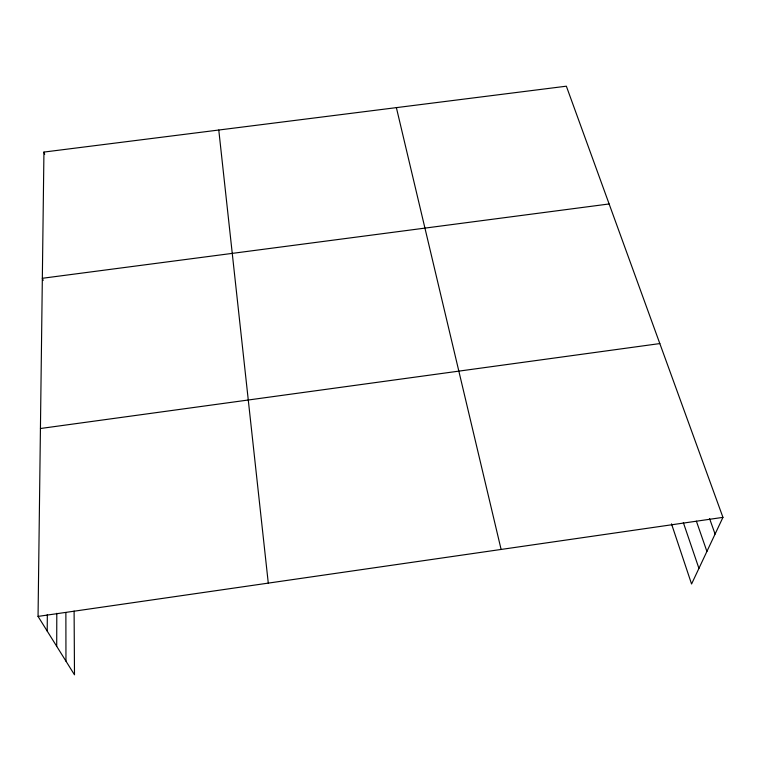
<?xml version="1.0" encoding="UTF-8"?>
<svg xmlns="http://www.w3.org/2000/svg" width="761" height="761" viewBox="0 0 761 761"><rect width="100%" height="100%" fill="white"/><g stroke="black" fill="none" stroke-linecap="round" stroke-linejoin="round"><path stroke-width="1.14" d="M56.704 646.298L56.799 613.309M47.211 631.088L47.334 614.498M74.102 611.064L74.492 674.807L38.05 616.41L43.938 152.076L566.355 86.193L722.95 517.366L691.568 584.01L671.497 523.853M38.05 616.41L722.95 517.366M40.428 428.51L659.835 343.572M609.123 203.958L42.34 278.288L43.168 280.419M709.556 518.536L715.083 534.079M696.382 521.171L706.912 551.43M43.938 152.076L44.699 154.302M683.34 522.588L698.931 568.381M396.376 107.624L501.109 549.442M218.778 130.026L268.281 583.116M65.874 612.51L65.96 661.147"/></g></svg>
